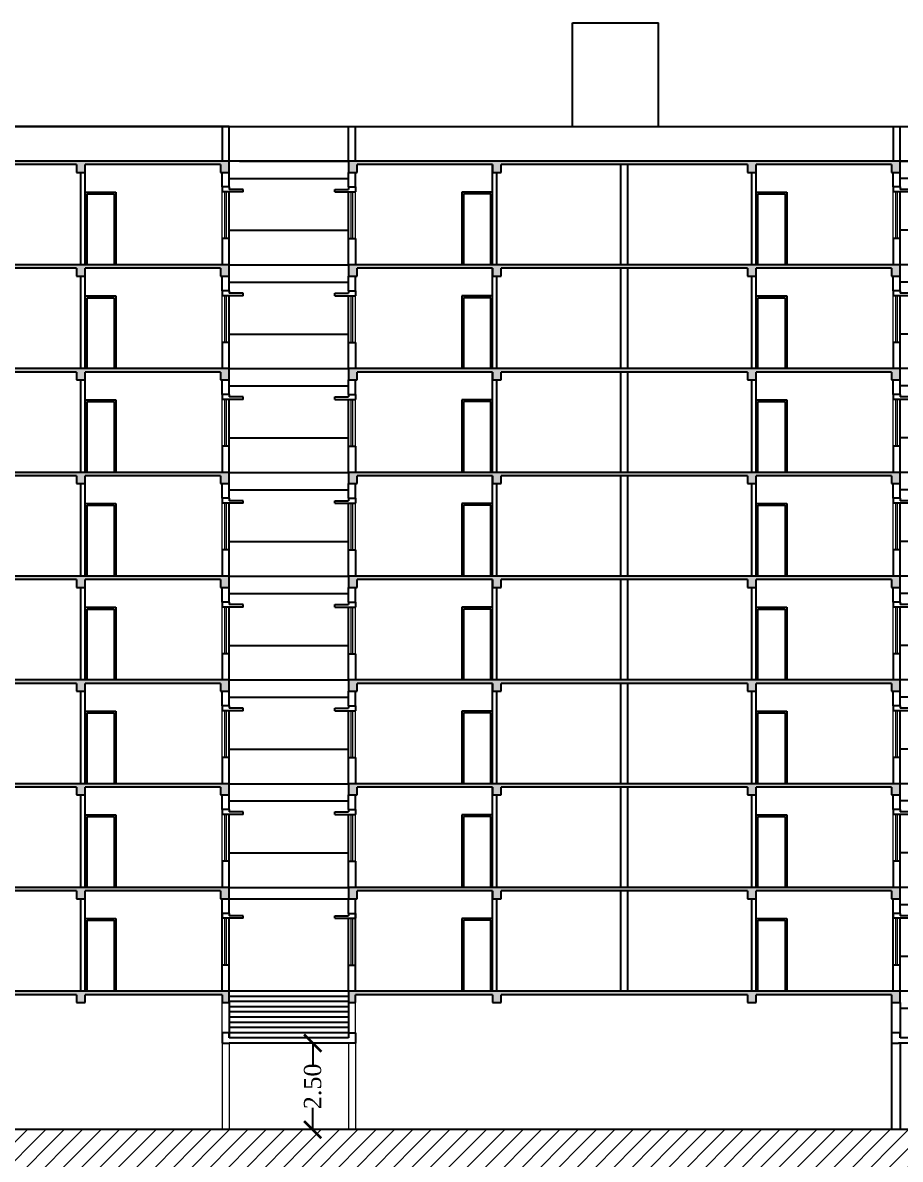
# Model space of a CAD drawing. Header units: metres. Extents: x 0 to 63445, y 32361 to 32804.
# Drawn here: x 63337.47 to 63362.83, y 32737.03 to 32769.89 of the extents above; entities that cross this region are included whole.
import ezdxf

# ---------------------------------------------------------------- set-up
doc = ezdxf.new("R2010")
doc.units = ezdxf.units.M
doc.header["$MEASUREMENT"] = 0
doc.header["$PDMODE"] = 34
doc.header["$PDSIZE"] = -10
doc.layers.get('0').update_dxf_attribs({"lineweight": 25})
for name, color, linetype, lineweight in [('COLUMN', 1, 'Continuous', 30), ('elev', 252, 'Continuous', 20), ('wall', 7, 'Continuous', 30), ('window', 154, 'Continuous', 9)]:
    doc.layers.add(name, color=color, linetype=linetype, lineweight=lineweight)
doc.styles.add('TNR', font='times.ttf', dxfattribs={"height": 0.5})
doc.dimstyles.new('ARCHANA', dxfattribs={"dimscale": 0, "dimtxt": 0.5, "dimasz": 0.5, "dimexe": 0, "dimexo": 0, "dimgap": 0, "dimtad": 0, "dimzin": 0, "dimdsep": 46, "dimtxsty": 'TNR', "dimblk": 'ARCHTICK', "dimcen": 0.09, "dimclrd": 36, "dimclre": 36, "dimclrt": 7, "dimadec": 0, "dimazin": 0, "dimtfac": 1, "dimtofl": 0, "dimtmove": 0, "dimatfit": 3, "dimldrblk": 'ARCHTICK', "dimfxl": 1, "dimfrac": 2, "dimtolj": 1, "dimtzin": 0, "dimlwd": -1, "dimlwe": -1, "dimarcsym": 0})

# ---------------------------------------------------------------- blocks, each defined once
blk = doc.blocks.new('_ArchTick')
at = {"color": 0, "linetype": 'ByBlock', "const_width": 0.15}
blk.add_lwpolyline([(-0.5, -0.5), (0.5, 0.5)], dxfattribs=at)
blk = doc.blocks.new('*D309')
at = {"layer": 'Defpoints', "color": 0, "ltscale": 0.5, "transparency": 16777216}
for p in [(62986.956, 32904.279), (62986.827, 32901.779), (62986.956, 32901.779)]:
    blk.add_point(p, dxfattribs=at)
at = {"layer": 'wall', "color": 36, "ltscale": 0.5, "transparency": 16777216}
for p, q in [((62986.956, 32904.279), (62986.827, 32904.279)), ((62986.827, 32904.279), (62986.827, 32903.654)), ((62986.827, 32901.779), (62986.827, 32902.404)), ((62986.956, 32901.779), (62986.827, 32901.779))]:
    blk.add_line(p, q, dxfattribs=at)
at = {"layer": 'wall', "color": 36, "ltscale": 0.5, "transparency": 16777216, "xscale": 0.5, "yscale": 0.5, "zscale": 0.5}
for p, rotation in [((62986.827, 32904.279), 90), ((62986.827, 32901.779), 270)]:
    blk.add_blockref('_ArchTick', p, dxfattribs=dict(at, rotation=rotation))
at = {"layer": 'wall', "color": 7, "ltscale": 0.5, "transparency": 16777216, "insert": (62986.827, 32903.029), "char_height": 0.5, "attachment_point": 5, "rotation": 90, "style": 'TNR'}
blk.add_mtext('\\A1;2.50', dxfattribs=at)
blk = doc.blocks.new('A$C1C873BC4')
at = {"layer": 'elev', "ltscale": 0.5}
h = blk.add_hatch(color=256, dxfattribs=at)
h.dxf.hatch_style = 1
h.paths.add_polyline_path([(-68.519, 25.907), (-79.442, 25.907), (-79.442, 25.807), (-79.192, 25.807), (-78.02, 25.807), (-78.02, 25.582), (-77.77, 25.582), (-77.77, 25.807), (-72.864, 25.807), (-72.864, 25.582), (-72.614, 25.582), (-72.614, 25.807), (-68.769, 25.807), (-68.769, 25.582), (-68.519, 25.582)])
h.paths.add_polyline_path([(-68.519, 22.907), (-79.442, 22.907), (-79.442, 22.807), (-79.192, 22.807), (-78.02, 22.807), (-78.02, 22.582), (-77.77, 22.582), (-77.77, 22.807), (-72.864, 22.807), (-72.864, 22.582), (-72.614, 22.582), (-72.614, 22.807), (-68.769, 22.807), (-68.769, 22.582), (-68.519, 22.582)])
h.paths.add_polyline_path([(-68.519, 19.907), (-79.442, 19.907), (-79.442, 19.807), (-79.192, 19.807), (-78.02, 19.807), (-78.02, 19.582), (-77.77, 19.582), (-77.77, 19.807), (-72.864, 19.807), (-72.864, 19.582), (-72.614, 19.582), (-72.614, 19.807), (-68.769, 19.807), (-68.769, 19.582), (-68.519, 19.582)])
h.paths.add_polyline_path([(-68.519, 16.907), (-79.442, 16.907), (-79.442, 16.807), (-79.192, 16.807), (-78.02, 16.807), (-78.02, 16.582), (-77.77, 16.582), (-77.77, 16.807), (-72.864, 16.807), (-72.864, 16.582), (-72.614, 16.582), (-72.614, 16.807), (-68.769, 16.807), (-68.769, 16.582), (-68.519, 16.582)])
h.paths.add_polyline_path([(-68.519, 13.907), (-79.442, 13.907), (-79.442, 13.807), (-79.192, 13.807), (-78.02, 13.807), (-78.02, 13.582), (-77.77, 13.582), (-77.77, 13.807), (-72.864, 13.807), (-72.864, 13.582), (-72.614, 13.582), (-72.614, 13.807), (-68.769, 13.807), (-68.769, 13.582), (-68.519, 13.582)])
h.paths.add_polyline_path([(-68.519, 10.907), (-79.442, 10.907), (-79.442, 10.807), (-79.192, 10.807), (-78.02, 10.807), (-78.02, 10.582), (-77.77, 10.582), (-77.77, 10.807), (-72.864, 10.807), (-72.864, 10.582), (-72.614, 10.582), (-72.614, 10.807), (-68.769, 10.807), (-68.769, 10.582), (-68.519, 10.582)])
h.paths.add_polyline_path([(-68.519, 7.907), (-79.442, 7.907), (-79.442, 7.807), (-79.192, 7.807), (-78.02, 7.807), (-78.02, 7.582), (-77.77, 7.582), (-77.77, 7.807), (-72.864, 7.807), (-72.864, 7.582), (-72.614, 7.582), (-72.614, 7.807), (-68.769, 7.807), (-68.769, 7.582), (-68.519, 7.582)])
h.paths.add_polyline_path([(-49.426, 4.907), (-65.37, 4.907), (-68.519, 4.907), (-68.519, 5.665), (-68.722, 5.665), (-68.722, 4.907), (-79.442, 4.907), (-79.442, 4.807), (-79.192, 4.807), (-78.02, 4.807), (-78.02, 4.582), (-77.77, 4.582), (-77.77, 4.807), (-72.864, 4.807), (-72.864, 4.582), (-72.614, 4.582), (-72.614, 4.807), (-68.769, 4.807), (-68.769, 4.582), (-68.519, 4.582), (-68.519, 4.807), (-65.37, 4.807), (-65.37, 4.582), (-65.12, 4.582), (-65.12, 4.807), (-61.208, 4.807), (-61.208, 4.582), (-60.958, 4.582), (-60.958, 4.807), (-53.838, 4.807), (-53.838, 4.582), (-53.588, 4.582), (-53.588, 4.807), (-49.676, 4.807), (-49.676, 4.582), (-49.426, 4.582)])
h.paths.add_polyline_path([(-60.958, 7.807), (-53.838, 7.807), (-53.838, 7.582), (-53.588, 7.582), (-53.588, 7.807), (-49.676, 7.807), (-49.676, 7.582), (-49.426, 7.582), (-49.426, 7.907), (-65.37, 7.907), (-65.37, 7.582), (-65.12, 7.582), (-65.12, 7.807), (-61.208, 7.807), (-61.208, 7.582), (-60.958, 7.582)])
h.paths.add_polyline_path([(-60.958, 10.807), (-53.838, 10.807), (-53.838, 10.582), (-53.588, 10.582), (-53.588, 10.807), (-49.676, 10.807), (-49.676, 10.582), (-49.426, 10.582), (-49.426, 10.907), (-65.37, 10.907), (-65.37, 10.582), (-65.12, 10.582), (-65.12, 10.807), (-61.208, 10.807), (-61.208, 10.582), (-60.958, 10.582)])
h.paths.add_polyline_path([(-60.958, 13.807), (-53.838, 13.807), (-53.838, 13.582), (-53.588, 13.582), (-53.588, 13.807), (-49.676, 13.807), (-49.676, 13.582), (-49.426, 13.582), (-49.426, 13.907), (-65.37, 13.907), (-65.37, 13.582), (-65.12, 13.582), (-65.12, 13.807), (-61.208, 13.807), (-61.208, 13.582), (-60.958, 13.582)])
h.paths.add_polyline_path([(-60.958, 16.807), (-53.838, 16.807), (-53.838, 16.582), (-53.588, 16.582), (-53.588, 16.807), (-49.676, 16.807), (-49.676, 16.582), (-49.426, 16.582), (-49.426, 16.907), (-65.37, 16.907), (-65.37, 16.582), (-65.12, 16.582), (-65.12, 16.807), (-61.208, 16.807), (-61.208, 16.582), (-60.958, 16.582)])
h.paths.add_polyline_path([(-60.958, 19.807), (-53.838, 19.807), (-53.838, 19.582), (-53.588, 19.582), (-53.588, 19.807), (-49.676, 19.807), (-49.676, 19.582), (-49.426, 19.582), (-49.426, 19.907), (-65.37, 19.907), (-65.37, 19.582), (-65.12, 19.582), (-65.12, 19.807), (-61.208, 19.807), (-61.208, 19.582), (-60.958, 19.582)])
h.paths.add_polyline_path([(-60.958, 22.807), (-53.838, 22.807), (-53.838, 22.582), (-53.588, 22.582), (-53.588, 22.807), (-49.676, 22.807), (-49.676, 22.582), (-49.426, 22.582), (-49.426, 22.907), (-65.37, 22.907), (-65.37, 22.582), (-65.12, 22.582), (-65.12, 22.807), (-61.208, 22.807), (-61.208, 22.582), (-60.958, 22.582)])
h.paths.add_polyline_path([(-60.958, 25.807), (-53.838, 25.807), (-53.838, 25.582), (-53.588, 25.582), (-53.588, 25.807), (-49.676, 25.807), (-49.676, 25.582), (-49.426, 25.582), (-49.426, 25.907), (-65.37, 25.907), (-65.37, 25.582), (-65.12, 25.582), (-65.12, 25.807), (-61.208, 25.807), (-61.208, 25.582), (-60.958, 25.582)])
h.paths.add_polyline_path([(-41.568, 25.807), (-34.448, 25.807), (-34.448, 25.582), (-34.198, 25.582), (-34.198, 25.807), (-30.286, 25.807), (-30.286, 25.582), (-30.036, 25.582), (-30.036, 25.907), (-45.98, 25.907), (-45.98, 25.582), (-45.73, 25.582), (-45.73, 25.807), (-41.818, 25.807), (-41.818, 25.582), (-41.568, 25.582)])
h.paths.add_polyline_path([(-41.568, 22.807), (-34.448, 22.807), (-34.448, 22.582), (-34.198, 22.582), (-34.198, 22.807), (-30.286, 22.807), (-30.286, 22.582), (-30.036, 22.582), (-30.036, 22.907), (-45.98, 22.907), (-45.98, 22.582), (-45.73, 22.582), (-45.73, 22.807), (-41.818, 22.807), (-41.818, 22.582), (-41.568, 22.582)])
h.paths.add_polyline_path([(-41.568, 19.807), (-34.448, 19.807), (-34.448, 19.582), (-34.198, 19.582), (-34.198, 19.807), (-30.286, 19.807), (-30.286, 19.582), (-30.036, 19.582), (-30.036, 19.907), (-45.98, 19.907), (-45.98, 19.582), (-45.73, 19.582), (-45.73, 19.807), (-41.818, 19.807), (-41.818, 19.582), (-41.568, 19.582)])
h.paths.add_polyline_path([(-41.568, 16.807), (-34.448, 16.807), (-34.448, 16.582), (-34.198, 16.582), (-34.198, 16.807), (-30.286, 16.807), (-30.286, 16.582), (-30.036, 16.582), (-30.036, 16.907), (-45.98, 16.907), (-45.98, 16.582), (-45.73, 16.582), (-45.73, 16.807), (-41.818, 16.807), (-41.818, 16.582), (-41.568, 16.582)])
h.paths.add_polyline_path([(-41.568, 13.807), (-34.448, 13.807), (-34.448, 13.582), (-34.198, 13.582), (-34.198, 13.807), (-30.286, 13.807), (-30.286, 13.582), (-30.036, 13.582), (-30.036, 13.907), (-45.98, 13.907), (-45.98, 13.582), (-45.73, 13.582), (-45.73, 13.807), (-41.818, 13.807), (-41.818, 13.582), (-41.568, 13.582)])
h.paths.add_polyline_path([(-41.568, 10.807), (-34.448, 10.807), (-34.448, 10.582), (-34.198, 10.582), (-34.198, 10.807), (-30.286, 10.807), (-30.286, 10.582), (-30.036, 10.582), (-30.036, 10.907), (-45.98, 10.907), (-45.98, 10.582), (-45.73, 10.582), (-45.73, 10.807), (-41.818, 10.807), (-41.818, 10.582), (-41.568, 10.582)])
h.paths.add_polyline_path([(-41.568, 7.807), (-34.448, 7.807), (-34.448, 7.582), (-34.198, 7.582), (-34.198, 7.807), (-30.286, 7.807), (-30.286, 7.582), (-30.036, 7.582), (-30.036, 7.907), (-45.98, 7.907), (-45.98, 7.582), (-45.73, 7.582), (-45.73, 7.807), (-41.818, 7.807), (-41.818, 7.582), (-41.568, 7.582)])
h.paths.add_polyline_path([(-41.568, 4.807), (-34.448, 4.807), (-34.448, 4.582), (-34.198, 4.582), (-34.198, 4.807), (-30.286, 4.807), (-30.286, 4.582), (-30.036, 4.582), (-30.036, 4.907), (-45.98, 4.907), (-45.98, 4.582), (-45.73, 4.582), (-45.73, 4.807), (-41.818, 4.807), (-41.818, 4.582), (-41.568, 4.582)])
h.paths.add_polyline_path([(-15.964, 4.907), (-26.888, 4.907), (-26.888, 4.582), (-26.638, 4.582), (-26.638, 4.807), (-22.792, 4.807), (-22.792, 4.582), (-22.542, 4.582), (-22.542, 4.807), (-17.636, 4.807), (-17.636, 4.582), (-17.386, 4.582), (-17.386, 4.807), (-16.214, 4.807), (-15.964, 4.807)])
h.paths.add_polyline_path([(-22.542, 1.907), (-26.888, 1.907), (-26.888, 1.582), (-26.638, 1.582), (-26.638, 1.807), (-22.792, 1.807), (-22.792, 1.582), (-22.542, 1.582), (-22.542, 1.807)])
h.paths.add_polyline_path([(-34.198, 1.807), (-30.286, 1.807), (-30.286, 1.582), (-30.036, 1.582), (-30.036, 1.907), (-45.98, 1.907), (-45.98, 1.582), (-45.777, 1.582), (-45.777, 1.807), (-41.818, 1.807), (-41.818, 1.582), (-41.568, 1.582), (-41.568, 1.807), (-34.448, 1.807), (-34.448, 1.582), (-34.198, 1.582)])
h.paths.add_polyline_path([(-17.386, 1.807), (-17.386, 1.907), (-22.542, 1.907), (-22.542, 1.807), (-17.636, 1.807), (-17.636, 1.582), (-17.386, 1.582)])
h.paths.add_polyline_path([(-17.386, 7.807), (-16.214, 7.807), (-15.964, 7.807), (-15.964, 7.907), (-26.888, 7.907), (-26.888, 7.582), (-26.638, 7.582), (-26.638, 7.807), (-22.792, 7.807), (-22.792, 7.582), (-22.542, 7.582), (-22.542, 7.807), (-17.636, 7.807), (-17.636, 7.582), (-17.386, 7.582)])
h.paths.add_polyline_path([(-22.542, 10.807), (-17.636, 10.807), (-17.636, 10.582), (-17.386, 10.582), (-17.386, 10.807), (-16.214, 10.807), (-15.964, 10.807), (-15.964, 10.907), (-26.888, 10.907), (-26.888, 10.582), (-26.638, 10.582), (-26.638, 10.807), (-22.792, 10.807), (-22.792, 10.582), (-22.542, 10.582)])
h.paths.add_polyline_path([(-22.542, 13.807), (-17.636, 13.807), (-17.636, 13.582), (-17.386, 13.582), (-17.386, 13.807), (-16.214, 13.807), (-15.964, 13.807), (-15.964, 13.907), (-26.888, 13.907), (-26.888, 13.582), (-26.638, 13.582), (-26.638, 13.807), (-22.792, 13.807), (-22.792, 13.582), (-22.542, 13.582)])
h.paths.add_polyline_path([(-22.542, 19.807), (-17.636, 19.807), (-17.636, 19.582), (-17.386, 19.582), (-17.386, 19.807), (-16.214, 19.807), (-15.964, 19.807), (-15.964, 19.907), (-26.888, 19.907), (-26.888, 19.582), (-26.638, 19.582), (-26.638, 19.807), (-22.792, 19.807), (-22.792, 19.582), (-22.542, 19.582)])
h.paths.add_polyline_path([(-22.542, 16.807), (-17.636, 16.807), (-17.636, 16.582), (-17.386, 16.582), (-17.386, 16.807), (-16.214, 16.807), (-15.964, 16.807), (-15.964, 16.907), (-26.888, 16.907), (-26.888, 16.582), (-26.638, 16.582), (-26.638, 16.807), (-22.792, 16.807), (-22.792, 16.582), (-22.542, 16.582)])
h.paths.add_polyline_path([(-22.542, 22.807), (-17.636, 22.807), (-17.636, 22.582), (-17.386, 22.582), (-17.386, 22.807), (-16.214, 22.807), (-15.964, 22.807), (-15.964, 22.907), (-26.888, 22.907), (-26.888, 22.582), (-26.638, 22.582), (-26.638, 22.807), (-22.792, 22.807), (-22.792, 22.582), (-22.542, 22.582)])
h.paths.add_polyline_path([(-22.542, 25.807), (-17.636, 25.807), (-17.636, 25.582), (-17.386, 25.582), (-17.386, 25.807), (-16.214, 25.807), (-15.964, 25.807), (-15.964, 25.907), (-26.888, 25.907), (-26.888, 25.582), (-26.638, 25.582), (-26.638, 25.807), (-22.792, 25.807), (-22.792, 25.582), (-22.542, 25.582)])
h.paths.add_polyline_path([(-60.958, 1.807), (-53.838, 1.807), (-53.838, 1.582), (-53.588, 1.582), (-53.588, 1.807), (-49.629, 1.807), (-49.629, 1.582), (-49.426, 1.582), (-49.426, 1.907), (-65.167, 1.907), (-65.167, 4.582), (-65.369, 4.582), (-65.369, 1.582), (-65.12, 1.582), (-65.12, 1.807), (-61.208, 1.807), (-61.208, 1.582), (-60.958, 1.582)])
h = blk.add_hatch(dxfattribs=at)
h.set_pattern_fill('ANSI31', color=256, scale=3)
h.set_pattern_definition([(45, (-63033.84248, -32903.87212), (-0.265165043, 0.265165043), [])])
edge = h.paths.add_edge_path()
edge.add_spline(control_points=[(-88.274, 0.407), (-87.254, -1.007), (-85.264, -3.764), (-78.38, -5.02), (-71.148, -4.834), (-62.195, -4.786), (-51.686, -8.144), (-41.843, -4.435), (-32.384, -4.105), (-25.259, -9.15), (-16.565, -6.669), (-7.651, -5.164), (-6.713, -1.115), (-6.36, 0.407)], knot_values=[0, 0, 0, 0, 5.030798, 9.809374, 19.900327, 27.110706, 36.507693, 52.004507, 57.355733, 64.196233, 76.303872, 83.575706, 87.954119, 87.954119, 87.954119, 87.954119], degree=3, periodic=0)
edge.add_line((-6.36, 0.407), (-9.427, 0.407))
edge.add_line((-9.427, 0.407), (-10.653, 0.407))
edge.add_line((-10.653, 0.407), (-10.653, 0.082))
edge.add_line((-10.653, 0.082), (-10.653, -2.093))
edge.add_line((-10.653, -2.093), (-82.024, -2.093))
edge.add_line((-82.024, -2.093), (-82.024, 0.407))
edge.add_line((-82.024, 0.407), (-88.274, 0.407))
h.paths.add_polyline_path([(-7.213, -2.13), (-5.381, -2.13), (-5.381, -1.379), (-7.213, -1.379)], flags=9)
at = {"layer": 'COLUMN', "ltscale": 3}
for p, q in [((-49.427, 25.159), (-49.629, 25.159)), ((-49.629, 25.159), (-49.629, 25.015)), ((-49.027, 25.015), (-49.629, 25.015)), ((-49.427, 25.159), (-49.427, 25.089)), ((-49.027, 25.089), (-49.427, 25.089)), ((-49.027, 25.015), (-49.027, 25.089)), ((-46.379, 25.015), (-46.379, 25.089)), ((-46.379, 25.089), (-45.979, 25.089)), ((-46.379, 25.015), (-45.777, 25.015)), ((-45.979, 25.159), (-45.777, 25.159)), ((-45.979, 25.159), (-45.979, 25.089)), ((-45.777, 25.159), (-45.777, 25.015)), ((-30.037, 25.159), (-30.239, 25.159)), ((-30.239, 25.159), (-30.239, 25.015)), ((-29.638, 25.015), (-30.239, 25.015)), ((-30.037, 25.159), (-30.037, 25.089)), ((-29.638, 25.089), (-30.037, 25.089)), ((-49.427, 22.159), (-49.629, 22.159)), ((-49.629, 22.159), (-49.629, 22.015)), ((-49.027, 22.015), (-49.629, 22.015)), ((-49.427, 22.159), (-49.427, 22.089)), ((-49.027, 22.089), (-49.427, 22.089)), ((-49.027, 22.015), (-49.027, 22.089)), ((-46.379, 22.015), (-46.379, 22.089)), ((-46.379, 22.089), (-45.979, 22.089)), ((-46.379, 22.015), (-45.777, 22.015)), ((-45.979, 22.159), (-45.777, 22.159)), ((-45.979, 22.159), (-45.979, 22.089)), ((-45.777, 22.159), (-45.777, 22.015)), ((-30.037, 22.159), (-30.239, 22.159)), ((-30.239, 22.159), (-30.239, 22.015)), ((-29.638, 22.015), (-30.239, 22.015)), ((-30.037, 22.159), (-30.037, 22.089)), ((-29.638, 22.089), (-30.037, 22.089)), ((-49.427, 19.159), (-49.629, 19.159)), ((-49.629, 19.159), (-49.629, 19.015)), ((-49.427, 19.159), (-49.427, 19.089)), ((-49.027, 19.089), (-49.427, 19.089)), ((-49.027, 19.015), (-49.027, 19.089)), ((-46.379, 19.015), (-46.379, 19.089)), ((-46.379, 19.089), (-45.979, 19.089)), ((-45.979, 19.159), (-45.777, 19.159)), ((-45.979, 19.159), (-45.979, 19.089)), ((-45.777, 19.159), (-45.777, 19.015)), ((-30.037, 19.159), (-30.239, 19.159)), ((-30.239, 19.159), (-30.239, 19.015)), ((-30.037, 19.159), (-30.037, 19.089)), ((-29.638, 19.089), (-30.037, 19.089)), ((-49.027, 19.015), (-49.629, 19.015)), ((-46.379, 19.015), (-45.777, 19.015)), ((-29.638, 19.015), (-30.239, 19.015)), ((-49.427, 16.159), (-49.629, 16.159)), ((-49.629, 16.159), (-49.629, 16.015)), ((-49.427, 16.159), (-49.427, 16.089)), ((-45.979, 16.159), (-45.777, 16.159)), ((-45.979, 16.159), (-45.979, 16.089)), ((-45.777, 16.159), (-45.777, 16.015)), ((-30.037, 16.159), (-30.239, 16.159)), ((-30.239, 16.159), (-30.239, 16.015)), ((-30.037, 16.159), (-30.037, 16.089)), ((-49.027, 16.015), (-49.629, 16.015)), ((-49.027, 16.089), (-49.427, 16.089)), ((-49.027, 16.015), (-49.027, 16.089)), ((-46.379, 16.015), (-46.379, 16.089)), ((-46.379, 16.089), (-45.979, 16.089)), ((-46.379, 16.015), (-45.777, 16.015)), ((-29.638, 16.015), (-30.239, 16.015)), ((-29.638, 16.089), (-30.037, 16.089)), ((-49.427, 13.159), (-49.629, 13.159)), ((-49.629, 13.159), (-49.629, 13.015)), ((-49.427, 13.159), (-49.427, 13.089)), ((-45.979, 13.159), (-45.777, 13.159)), ((-45.979, 13.159), (-45.979, 13.089)), ((-45.777, 13.159), (-45.777, 13.015)), ((-30.037, 13.159), (-30.239, 13.159)), ((-30.239, 13.159), (-30.239, 13.015)), ((-30.037, 13.159), (-30.037, 13.089)), ((-49.027, 13.015), (-49.629, 13.015)), ((-49.027, 13.089), (-49.427, 13.089)), ((-49.027, 13.015), (-49.027, 13.089)), ((-46.379, 13.015), (-46.379, 13.089)), ((-46.379, 13.089), (-45.979, 13.089)), ((-46.379, 13.015), (-45.777, 13.015)), ((-29.638, 13.015), (-30.239, 13.015)), ((-29.638, 13.089), (-30.037, 13.089)), ((-49.427, 10.159), (-49.629, 10.159)), ((-49.629, 10.159), (-49.629, 10.015)), ((-49.027, 10.015), (-49.629, 10.015)), ((-49.427, 10.159), (-49.427, 10.089)), ((-49.027, 10.089), (-49.427, 10.089)), ((-49.027, 10.015), (-49.027, 10.089)), ((-46.379, 10.015), (-46.379, 10.089)), ((-46.379, 10.089), (-45.979, 10.089)), ((-46.379, 10.015), (-45.777, 10.015)), ((-45.979, 10.159), (-45.777, 10.159)), ((-45.979, 10.159), (-45.979, 10.089)), ((-45.777, 10.159), (-45.777, 10.015)), ((-30.037, 10.159), (-30.239, 10.159)), ((-30.239, 10.159), (-30.239, 10.015)), ((-29.638, 10.015), (-30.239, 10.015)), ((-30.037, 10.159), (-30.037, 10.089)), ((-29.638, 10.089), (-30.037, 10.089)), ((-49.427, 7.159), (-49.629, 7.159)), ((-49.629, 7.159), (-49.629, 7.015)), ((-49.027, 7.015), (-49.629, 7.015)), ((-49.427, 7.159), (-49.427, 7.089)), ((-49.027, 7.089), (-49.427, 7.089)), ((-49.027, 7.015), (-49.027, 7.089)), ((-46.379, 7.015), (-46.379, 7.089)), ((-46.379, 7.089), (-45.979, 7.089)), ((-46.379, 7.015), (-45.777, 7.015)), ((-45.979, 7.159), (-45.777, 7.159)), ((-45.979, 7.159), (-45.979, 7.089)), ((-45.777, 7.159), (-45.777, 7.015)), ((-30.037, 7.159), (-30.239, 7.159)), ((-30.239, 7.159), (-30.239, 7.015)), ((-29.638, 7.015), (-30.239, 7.015)), ((-30.037, 7.159), (-30.037, 7.089)), ((-29.638, 7.089), (-30.037, 7.089)), ((-49.427, 4.159), (-49.629, 4.159)), ((-49.629, 4.159), (-49.629, 4.015)), ((-49.027, 4.015), (-49.629, 4.015)), ((-49.427, 4.159), (-49.427, 4.089)), ((-49.027, 4.089), (-49.427, 4.089)), ((-49.027, 4.015), (-49.027, 4.089)), ((-46.379, 4.015), (-46.379, 4.089)), ((-46.379, 4.089), (-45.979, 4.089)), ((-46.379, 4.015), (-45.777, 4.015)), ((-45.979, 4.159), (-45.777, 4.159)), ((-45.979, 4.159), (-45.979, 4.089)), ((-45.777, 4.159), (-45.777, 4.015)), ((-30.037, 4.159), (-30.239, 4.159)), ((-30.239, 4.159), (-30.239, 4.015)), ((-29.638, 4.015), (-30.239, 4.015)), ((-30.037, 4.159), (-30.037, 4.089)), ((-29.638, 4.089), (-30.037, 4.089))]:
    blk.add_line(p, q, dxfattribs=at)
at = {"layer": 'elev', "ltscale": 0.5}
for p, q in [((-49.629, 0.707), (-49.629, 1.582)), ((-45.777, 0.707), (-45.777, 1.582)), ((-49.629, 0.407), (-49.629, -2.093)), ((-49.426, 0.407), (-49.426, -2.093)), ((-45.98, 0.407), (-45.98, -2.093)), ((-45.777, 0.407), (-45.777, -2.093))]:
    blk.add_line(p, q, dxfattribs=at)
at = {"layer": 'wall', "ltscale": 0.5}
for p, q in [((-39.509, 29.907), (-37.02, 29.907)), ((-39.509, 26.907), (-39.509, 29.907)), ((-37.02, 26.907), (-37.02, 29.907)), ((-79.442, 26.907), (-16.164, 26.907)), ((-49.426, 26.907), (-65.37, 26.907)), ((-49.626, 25.907), (-49.626, 26.907)), ((-49.426, 25.907), (-49.426, 26.907)), ((-45.98, 26.907), (-30.036, 26.907)), ((-45.98, 25.907), (-45.98, 26.907)), ((-45.78, 25.907), (-45.78, 26.907)), ((-30.236, 25.907), (-30.236, 26.907)), ((-30.036, 25.907), (-30.036, 26.907)), ((-49.426, 25.907), (-65.37, 25.907)), ((-53.838, 25.807), (-60.958, 25.807)), ((-53.838, 25.807), (-53.838, 25.582)), ((-53.588, 22.907), (-53.588, 25.807)), ((-49.676, 25.807), (-53.588, 25.807)), ((-53.588, 25.582), (-53.588, 25.807)), ((-49.676, 25.807), (-49.676, 25.582)), ((-49.426, 25.582), (-49.426, 25.907)), ((-45.98, 25.907), (-49.426, 25.907)), ((-49.129, 25.907), (-45.98, 25.907)), ((-30.036, 25.907), (-45.98, 25.907)), ((-45.98, 25.907), (-45.98, 25.582)), ((-41.818, 25.807), (-45.73, 25.807)), ((-45.73, 25.582), (-45.73, 25.807)), ((-41.818, 22.907), (-41.818, 25.807)), ((-41.818, 25.807), (-41.818, 25.582)), ((-34.448, 25.807), (-41.568, 25.807)), ((-41.568, 25.582), (-41.568, 25.807)), ((-38.11, 22.907), (-38.11, 25.807)), ((-37.906, 22.907), (-37.906, 25.807)), ((-34.448, 25.807), (-34.448, 25.582)), ((-34.198, 22.907), (-34.198, 25.807)), ((-30.286, 25.807), (-34.198, 25.807)), ((-34.198, 25.582), (-34.198, 25.807)), ((-30.286, 25.807), (-30.286, 25.582)), ((-30.036, 25.582), (-30.036, 25.907)), ((-26.888, 25.907), (-30.036, 25.907)), ((-30.036, 25.907), (-26.888, 25.907)), ((-53.838, 25.582), (-53.588, 25.582)), ((-53.715, 22.907), (-53.715, 25.582)), ((-49.676, 25.582), (-49.426, 25.582)), ((-49.629, 25.159), (-49.629, 25.582)), ((-49.427, 25.159), (-49.427, 25.582)), ((-49.427, 25.407), (-45.98, 25.407)), ((-45.98, 25.582), (-45.73, 25.582)), ((-45.979, 25.159), (-45.979, 25.582)), ((-45.777, 25.159), (-45.777, 25.582)), ((-41.818, 25.582), (-41.568, 25.582)), ((-41.691, 22.907), (-41.691, 25.582)), ((-34.448, 25.582), (-34.198, 25.582)), ((-34.325, 22.907), (-34.325, 25.582)), ((-30.286, 25.582), (-30.036, 25.582)), ((-30.239, 25.159), (-30.239, 25.582)), ((-30.037, 25.159), (-30.037, 25.582)), ((-26.888, 25.407), (-30.036, 25.407)), ((-53.588, 25.007), (-52.702, 25.007)), ((-52.702, 25.007), (-52.702, 22.907)), ((-49.426, 22.907), (-49.426, 25.015)), ((-45.98, 22.907), (-45.98, 25.015)), ((-41.818, 25.007), (-42.704, 25.007)), ((-42.704, 25.007), (-42.704, 22.907)), ((-34.198, 25.007), (-33.312, 25.007)), ((-33.312, 25.007), (-33.312, 22.907)), ((-30.036, 22.907), (-30.036, 25.015)), ((-53.538, 24.957), (-52.752, 24.957)), ((-53.538, 22.907), (-53.538, 24.957)), ((-52.752, 24.957), (-52.752, 22.907)), ((-41.868, 24.957), (-42.654, 24.957)), ((-42.654, 24.957), (-42.654, 22.907)), ((-41.868, 22.907), (-41.868, 24.957)), ((-34.148, 24.957), (-33.362, 24.957)), ((-34.148, 22.907), (-34.148, 24.957)), ((-33.362, 24.957), (-33.362, 22.907)), ((-49.629, 23.665), (-49.629, 22.907)), ((-49.426, 23.907), (-45.98, 23.907)), ((-45.777, 23.665), (-45.777, 22.907)), ((-30.239, 23.665), (-30.239, 22.907)), ((-26.888, 23.907), (-30.036, 23.907)), ((-49.426, 22.907), (-65.37, 22.907)), ((-53.838, 22.807), (-60.958, 22.807)), ((-53.838, 22.807), (-53.838, 22.582)), ((-53.588, 19.907), (-53.588, 22.807)), ((-49.676, 22.807), (-53.588, 22.807)), ((-53.588, 22.582), (-53.588, 22.807)), ((-49.676, 22.807), (-49.676, 22.582)), ((-49.426, 22.582), (-49.426, 22.907)), ((-49.426, 22.907), (-45.98, 22.907)), ((-30.036, 22.907), (-45.98, 22.907)), ((-45.98, 22.907), (-45.98, 22.582)), ((-41.818, 22.807), (-45.73, 22.807)), ((-45.73, 22.582), (-45.73, 22.807)), ((-41.818, 19.907), (-41.818, 22.807)), ((-41.818, 22.807), (-41.818, 22.582)), ((-34.448, 22.807), (-41.568, 22.807)), ((-41.568, 22.582), (-41.568, 22.807)), ((-38.11, 19.907), (-38.11, 22.807)), ((-37.906, 19.907), (-37.906, 22.807)), ((-34.448, 22.807), (-34.448, 22.582)), ((-34.198, 19.907), (-34.198, 22.807)), ((-30.286, 22.807), (-34.198, 22.807)), ((-34.198, 22.582), (-34.198, 22.807)), ((-30.286, 22.807), (-30.286, 22.582)), ((-30.036, 22.582), (-30.036, 22.907)), ((-26.888, 22.907), (-30.036, 22.907)), ((-53.838, 22.582), (-53.588, 22.582)), ((-53.715, 19.907), (-53.715, 22.582)), ((-49.676, 22.582), (-49.426, 22.582)), ((-49.629, 22.159), (-49.629, 22.582)), ((-49.427, 22.159), (-49.427, 22.582)), ((-49.427, 22.407), (-45.98, 22.407)), ((-45.98, 22.582), (-45.73, 22.582)), ((-45.979, 22.159), (-45.979, 22.582)), ((-45.777, 22.159), (-45.777, 22.582)), ((-41.818, 22.582), (-41.568, 22.582)), ((-41.691, 19.907), (-41.691, 22.582)), ((-34.448, 22.582), (-34.198, 22.582)), ((-34.325, 19.907), (-34.325, 22.582)), ((-30.286, 22.582), (-30.036, 22.582)), ((-30.239, 22.159), (-30.239, 22.582)), ((-30.037, 22.159), (-30.037, 22.582)), ((-26.888, 22.407), (-30.036, 22.407)), ((-49.426, 19.907), (-49.426, 22.015)), ((-45.98, 19.907), (-45.98, 22.015)), ((-30.036, 19.907), (-30.036, 22.015)), ((-53.588, 22.007), (-52.702, 22.007)), ((-53.538, 21.957), (-52.752, 21.957)), ((-53.538, 19.907), (-53.538, 21.957)), ((-52.752, 21.957), (-52.752, 19.907)), ((-52.702, 22.007), (-52.702, 19.907)), ((-41.818, 22.007), (-42.704, 22.007)), ((-42.704, 22.007), (-42.704, 19.907)), ((-41.868, 21.957), (-42.654, 21.957)), ((-42.654, 21.957), (-42.654, 19.907)), ((-41.868, 19.907), (-41.868, 21.957)), ((-34.198, 22.007), (-33.312, 22.007)), ((-34.148, 21.957), (-33.362, 21.957)), ((-34.148, 19.907), (-34.148, 21.957)), ((-33.362, 21.957), (-33.362, 19.907)), ((-33.312, 22.007), (-33.312, 19.907)), ((-49.426, 20.907), (-45.98, 20.907)), ((-26.888, 20.907), (-30.036, 20.907)), ((-49.629, 20.665), (-49.629, 19.907)), ((-45.777, 20.665), (-45.777, 19.907)), ((-30.239, 20.665), (-30.239, 19.907)), ((-49.426, 19.907), (-65.37, 19.907)), ((-53.838, 19.807), (-60.958, 19.807)), ((-53.838, 19.807), (-53.838, 19.582)), ((-53.588, 16.907), (-53.588, 19.807)), ((-49.676, 19.807), (-53.588, 19.807)), ((-53.588, 19.582), (-53.588, 19.807)), ((-49.676, 19.807), (-49.676, 19.582)), ((-49.426, 19.582), (-49.426, 19.907)), ((-49.426, 19.907), (-45.98, 19.907)), ((-30.036, 19.907), (-45.98, 19.907)), ((-45.98, 19.907), (-45.98, 19.582)), ((-41.818, 19.807), (-45.73, 19.807)), ((-45.73, 19.582), (-45.73, 19.807)), ((-41.818, 16.907), (-41.818, 19.807)), ((-41.818, 19.807), (-41.818, 19.582)), ((-34.448, 19.807), (-41.568, 19.807)), ((-41.568, 19.582), (-41.568, 19.807)), ((-38.11, 16.907), (-38.11, 19.807)), ((-37.906, 16.907), (-37.906, 19.807)), ((-34.448, 19.807), (-34.448, 19.582)), ((-34.198, 16.907), (-34.198, 19.807)), ((-30.286, 19.807), (-34.198, 19.807)), ((-34.198, 19.582), (-34.198, 19.807)), ((-30.286, 19.807), (-30.286, 19.582)), ((-30.036, 19.582), (-30.036, 19.907)), ((-26.888, 19.907), (-30.036, 19.907)), ((-53.838, 19.582), (-53.588, 19.582)), ((-53.715, 16.907), (-53.715, 19.582)), ((-49.676, 19.582), (-49.426, 19.582)), ((-49.629, 19.159), (-49.629, 19.582)), ((-49.427, 19.159), (-49.427, 19.582)), ((-49.427, 19.407), (-45.98, 19.407)), ((-45.98, 19.582), (-45.73, 19.582)), ((-45.979, 19.159), (-45.979, 19.582)), ((-45.777, 19.159), (-45.777, 19.582)), ((-41.818, 19.582), (-41.568, 19.582)), ((-41.691, 16.907), (-41.691, 19.582)), ((-34.448, 19.582), (-34.198, 19.582)), ((-34.325, 16.907), (-34.325, 19.582)), ((-30.286, 19.582), (-30.036, 19.582)), ((-30.239, 19.159), (-30.239, 19.582)), ((-30.037, 19.159), (-30.037, 19.582)), ((-26.888, 19.407), (-30.036, 19.407)), ((-53.588, 19.007), (-52.702, 19.007)), ((-53.538, 18.957), (-52.752, 18.957)), ((-53.538, 16.907), (-53.538, 18.957)), ((-52.752, 18.957), (-52.752, 16.907)), ((-52.702, 19.007), (-52.702, 16.907)), ((-49.426, 16.907), (-49.426, 19.015)), ((-45.98, 16.907), (-45.98, 19.015)), ((-41.818, 19.007), (-42.704, 19.007)), ((-42.704, 19.007), (-42.704, 16.907)), ((-41.868, 18.957), (-42.654, 18.957)), ((-42.654, 18.957), (-42.654, 16.907)), ((-41.868, 16.907), (-41.868, 18.957)), ((-34.198, 19.007), (-33.312, 19.007)), ((-34.148, 18.957), (-33.362, 18.957)), ((-34.148, 16.907), (-34.148, 18.957)), ((-33.362, 18.957), (-33.362, 16.907)), ((-33.312, 19.007), (-33.312, 16.907)), ((-30.036, 16.907), (-30.036, 19.015)), ((-49.426, 17.907), (-45.98, 17.907)), ((-26.888, 17.907), (-30.036, 17.907)), ((-49.629, 17.665), (-49.629, 16.907)), ((-45.777, 17.665), (-45.777, 16.907)), ((-30.239, 17.665), (-30.239, 16.907)), ((-49.426, 16.907), (-65.37, 16.907)), ((-53.838, 16.807), (-60.958, 16.807)), ((-53.838, 16.807), (-53.838, 16.582)), ((-53.588, 13.907), (-53.588, 16.807)), ((-49.676, 16.807), (-53.588, 16.807)), ((-53.588, 16.582), (-53.588, 16.807)), ((-49.676, 16.807), (-49.676, 16.582)), ((-49.426, 16.582), (-49.426, 16.907)), ((-49.426, 16.907), (-45.98, 16.907)), ((-30.036, 16.907), (-45.98, 16.907)), ((-45.98, 16.907), (-45.98, 16.582)), ((-41.818, 16.807), (-45.73, 16.807)), ((-45.73, 16.582), (-45.73, 16.807)), ((-41.818, 13.907), (-41.818, 16.807)), ((-41.818, 16.807), (-41.818, 16.582)), ((-34.448, 16.807), (-41.568, 16.807)), ((-41.568, 16.582), (-41.568, 16.807)), ((-38.11, 13.907), (-38.11, 16.807)), ((-37.906, 13.907), (-37.906, 16.807)), ((-34.448, 16.807), (-34.448, 16.582)), ((-34.198, 13.907), (-34.198, 16.807)), ((-30.286, 16.807), (-34.198, 16.807)), ((-34.198, 16.582), (-34.198, 16.807)), ((-30.286, 16.807), (-30.286, 16.582)), ((-30.036, 16.582), (-30.036, 16.907)), ((-26.888, 16.907), (-30.036, 16.907)), ((-53.838, 16.582), (-53.588, 16.582)), ((-53.715, 13.907), (-53.715, 16.582)), ((-49.676, 16.582), (-49.426, 16.582)), ((-49.629, 16.159), (-49.629, 16.582)), ((-49.427, 16.159), (-49.427, 16.582)), ((-45.98, 16.582), (-45.73, 16.582)), ((-45.979, 16.159), (-45.979, 16.582)), ((-45.777, 16.159), (-45.777, 16.582)), ((-41.818, 16.582), (-41.568, 16.582)), ((-41.691, 13.907), (-41.691, 16.582)), ((-34.448, 16.582), (-34.198, 16.582)), ((-34.325, 13.907), (-34.325, 16.582)), ((-30.286, 16.582), (-30.036, 16.582)), ((-30.239, 16.159), (-30.239, 16.582)), ((-30.037, 16.159), (-30.037, 16.582)), ((-49.427, 16.407), (-45.98, 16.407)), ((-26.888, 16.407), (-30.036, 16.407)), ((-53.588, 16.007), (-52.702, 16.007)), ((-53.538, 15.957), (-52.752, 15.957)), ((-53.538, 13.907), (-53.538, 15.957)), ((-52.752, 15.957), (-52.752, 13.907)), ((-52.702, 16.007), (-52.702, 13.907)), ((-49.426, 13.907), (-49.426, 16.015)), ((-45.98, 13.907), (-45.98, 16.015)), ((-41.818, 16.007), (-42.704, 16.007)), ((-42.704, 16.007), (-42.704, 13.907)), ((-41.868, 15.957), (-42.654, 15.957)), ((-42.654, 15.957), (-42.654, 13.907)), ((-41.868, 13.907), (-41.868, 15.957)), ((-34.198, 16.007), (-33.312, 16.007)), ((-34.148, 15.957), (-33.362, 15.957)), ((-34.148, 13.907), (-34.148, 15.957)), ((-33.362, 15.957), (-33.362, 13.907)), ((-33.312, 16.007), (-33.312, 13.907)), ((-30.036, 13.907), (-30.036, 16.015)), ((-49.426, 14.907), (-45.979, 14.907)), ((-26.888, 14.907), (-30.036, 14.907)), ((-49.629, 14.665), (-49.629, 13.907)), ((-45.777, 14.665), (-45.777, 13.907)), ((-30.239, 14.665), (-30.239, 13.907)), ((-49.426, 13.907), (-65.37, 13.907)), ((-53.838, 13.807), (-60.958, 13.807)), ((-53.838, 13.807), (-53.838, 13.582)), ((-53.588, 10.907), (-53.588, 13.807)), ((-49.676, 13.807), (-53.588, 13.807)), ((-53.588, 13.582), (-53.588, 13.807)), ((-49.676, 13.807), (-49.676, 13.582)), ((-49.426, 13.582), (-49.426, 13.907)), ((-49.426, 13.907), (-45.98, 13.907)), ((-30.036, 13.907), (-45.98, 13.907)), ((-45.98, 13.907), (-45.98, 13.582)), ((-41.818, 13.807), (-45.73, 13.807)), ((-45.73, 13.582), (-45.73, 13.807)), ((-41.818, 10.907), (-41.818, 13.807)), ((-41.818, 13.807), (-41.818, 13.582)), ((-34.448, 13.807), (-41.568, 13.807)), ((-41.568, 13.582), (-41.568, 13.807)), ((-38.11, 10.907), (-38.11, 13.807)), ((-37.906, 10.907), (-37.906, 13.807)), ((-34.448, 13.807), (-34.448, 13.582)), ((-34.198, 10.907), (-34.198, 13.807)), ((-30.286, 13.807), (-34.198, 13.807)), ((-34.198, 13.582), (-34.198, 13.807)), ((-30.286, 13.807), (-30.286, 13.582)), ((-30.036, 13.582), (-30.036, 13.907)), ((-26.888, 13.907), (-30.036, 13.907)), ((-53.838, 13.582), (-53.588, 13.582)), ((-53.715, 10.907), (-53.715, 13.582)), ((-49.676, 13.582), (-49.426, 13.582)), ((-49.629, 13.159), (-49.629, 13.582)), ((-49.427, 13.159), (-49.427, 13.582)), ((-45.98, 13.582), (-45.73, 13.582)), ((-45.979, 13.159), (-45.979, 13.582)), ((-45.777, 13.159), (-45.777, 13.582)), ((-41.818, 13.582), (-41.568, 13.582)), ((-41.691, 10.907), (-41.691, 13.582)), ((-34.448, 13.582), (-34.198, 13.582)), ((-34.325, 10.907), (-34.325, 13.582)), ((-30.286, 13.582), (-30.036, 13.582)), ((-30.239, 13.159), (-30.239, 13.582)), ((-30.037, 13.159), (-30.037, 13.582)), ((-49.427, 13.407), (-45.98, 13.407)), ((-26.888, 13.407), (-30.036, 13.407)), ((-53.588, 13.007), (-52.702, 13.007)), ((-53.538, 12.957), (-52.752, 12.957)), ((-53.538, 10.907), (-53.538, 12.957)), ((-52.752, 12.957), (-52.752, 10.907)), ((-52.702, 13.007), (-52.702, 10.907)), ((-49.426, 10.907), (-49.426, 13.015)), ((-45.98, 10.907), (-45.98, 13.015)), ((-41.818, 13.007), (-42.704, 13.007)), ((-42.704, 13.007), (-42.704, 10.907)), ((-41.868, 12.957), (-42.654, 12.957)), ((-42.654, 12.957), (-42.654, 10.907)), ((-41.868, 10.907), (-41.868, 12.957)), ((-34.198, 13.007), (-33.312, 13.007)), ((-34.148, 12.957), (-33.362, 12.957)), ((-34.148, 10.907), (-34.148, 12.957)), ((-33.362, 12.957), (-33.362, 10.907)), ((-33.312, 13.007), (-33.312, 10.907)), ((-30.036, 10.907), (-30.036, 13.015)), ((-49.426, 11.907), (-45.98, 11.907)), ((-26.888, 11.907), (-30.036, 11.907)), ((-49.629, 11.665), (-49.629, 10.907)), ((-45.777, 11.665), (-45.777, 10.907)), ((-30.239, 11.665), (-30.239, 10.907)), ((-49.426, 10.907), (-65.37, 10.907)), ((-49.426, 10.582), (-49.426, 10.907)), ((-49.426, 10.907), (-45.98, 10.907)), ((-30.036, 10.907), (-45.98, 10.907)), ((-45.98, 10.907), (-45.98, 10.582)), ((-30.036, 10.582), (-30.036, 10.907)), ((-26.888, 10.907), (-30.036, 10.907)), ((-53.838, 10.807), (-60.958, 10.807)), ((-53.838, 10.807), (-53.838, 10.582)), ((-53.838, 10.582), (-53.588, 10.582)), ((-53.715, 7.907), (-53.715, 10.582)), ((-53.588, 7.907), (-53.588, 10.807)), ((-49.676, 10.807), (-53.588, 10.807)), ((-53.588, 10.582), (-53.588, 10.807)), ((-49.676, 10.807), (-49.676, 10.582)), ((-49.676, 10.582), (-49.426, 10.582)), ((-49.629, 10.159), (-49.629, 10.582)), ((-49.427, 10.159), (-49.427, 10.582)), ((-45.98, 10.582), (-45.73, 10.582)), ((-45.979, 10.159), (-45.979, 10.582)), ((-45.777, 10.159), (-45.777, 10.582)), ((-41.818, 10.807), (-45.73, 10.807)), ((-45.73, 10.582), (-45.73, 10.807)), ((-41.818, 7.907), (-41.818, 10.807)), ((-41.818, 10.807), (-41.818, 10.582)), ((-41.818, 10.582), (-41.568, 10.582)), ((-41.691, 7.907), (-41.691, 10.582)), ((-34.448, 10.807), (-41.568, 10.807)), ((-41.568, 10.582), (-41.568, 10.807)), ((-38.11, 7.907), (-38.11, 10.807)), ((-37.906, 7.907), (-37.906, 10.807)), ((-34.448, 10.807), (-34.448, 10.582)), ((-34.448, 10.582), (-34.198, 10.582)), ((-34.325, 7.907), (-34.325, 10.582)), ((-34.198, 7.907), (-34.198, 10.807)), ((-30.286, 10.807), (-34.198, 10.807)), ((-34.198, 10.582), (-34.198, 10.807)), ((-30.286, 10.807), (-30.286, 10.582)), ((-30.286, 10.582), (-30.036, 10.582)), ((-30.239, 10.159), (-30.239, 10.582)), ((-30.037, 10.159), (-30.037, 10.582)), ((-49.427, 10.407), (-45.98, 10.407)), ((-26.888, 10.407), (-30.036, 10.407)), ((-53.588, 10.007), (-52.702, 10.007)), ((-53.538, 9.957), (-52.752, 9.957)), ((-53.538, 7.907), (-53.538, 9.957)), ((-52.752, 9.957), (-52.752, 7.907)), ((-52.702, 10.007), (-52.702, 7.907)), ((-49.426, 7.907), (-49.426, 10.015)), ((-45.98, 7.907), (-45.98, 10.015)), ((-41.818, 10.007), (-42.704, 10.007)), ((-42.704, 10.007), (-42.704, 7.907)), ((-41.868, 9.957), (-42.654, 9.957)), ((-42.654, 9.957), (-42.654, 7.907)), ((-41.868, 7.907), (-41.868, 9.957)), ((-34.198, 10.007), (-33.312, 10.007)), ((-34.148, 9.957), (-33.362, 9.957)), ((-34.148, 7.907), (-34.148, 9.957)), ((-33.362, 9.957), (-33.362, 7.907)), ((-33.312, 10.007), (-33.312, 7.907)), ((-30.036, 7.907), (-30.036, 10.015)), ((-49.426, 8.907), (-45.98, 8.907)), ((-26.888, 8.907), (-30.036, 8.907)), ((-49.629, 8.665), (-49.629, 7.907)), ((-45.777, 8.665), (-45.777, 7.907)), ((-30.239, 8.665), (-30.239, 7.907)), ((-49.426, 7.907), (-65.37, 7.907)), ((-49.426, 7.582), (-49.426, 7.907)), ((-49.426, 7.907), (-45.98, 7.907)), ((-30.036, 7.907), (-45.98, 7.907)), ((-45.98, 7.907), (-45.98, 7.582)), ((-30.036, 7.582), (-30.036, 7.907)), ((-26.888, 7.907), (-30.036, 7.907)), ((-53.838, 7.807), (-60.958, 7.807)), ((-53.838, 7.807), (-53.838, 7.582)), ((-53.838, 7.582), (-53.588, 7.582)), ((-53.715, 4.907), (-53.715, 7.582)), ((-53.588, 4.907), (-53.588, 7.807)), ((-49.676, 7.807), (-53.588, 7.807)), ((-53.588, 7.582), (-53.588, 7.807)), ((-49.676, 7.807), (-49.676, 7.582)), ((-49.676, 7.582), (-49.426, 7.582)), ((-49.629, 7.159), (-49.629, 7.582)), ((-49.427, 7.159), (-49.427, 7.582)), ((-45.98, 7.582), (-45.73, 7.582)), ((-45.979, 7.159), (-45.979, 7.582)), ((-45.777, 7.159), (-45.777, 7.582)), ((-41.818, 7.807), (-45.73, 7.807)), ((-45.73, 7.582), (-45.73, 7.807)), ((-41.818, 4.907), (-41.818, 7.807)), ((-41.818, 7.807), (-41.818, 7.582)), ((-41.818, 7.582), (-41.568, 7.582)), ((-41.691, 4.907), (-41.691, 7.582)), ((-34.448, 7.807), (-41.568, 7.807)), ((-41.568, 7.582), (-41.568, 7.807)), ((-38.11, 4.907), (-38.11, 7.807)), ((-37.906, 4.907), (-37.906, 7.807)), ((-34.448, 7.807), (-34.448, 7.582)), ((-34.448, 7.582), (-34.198, 7.582)), ((-34.325, 4.907), (-34.325, 7.582)), ((-34.198, 4.907), (-34.198, 7.807)), ((-30.286, 7.807), (-34.198, 7.807)), ((-34.198, 7.582), (-34.198, 7.807)), ((-30.286, 7.807), (-30.286, 7.582)), ((-30.286, 7.582), (-30.036, 7.582)), ((-30.239, 7.159), (-30.239, 7.582)), ((-30.037, 7.159), (-30.037, 7.582)), ((-49.427, 7.407), (-45.98, 7.407)), ((-26.888, 7.407), (-30.036, 7.407)), ((-53.588, 7.007), (-52.702, 7.007)), ((-53.538, 6.957), (-52.752, 6.957)), ((-53.538, 4.907), (-53.538, 6.957)), ((-52.752, 6.957), (-52.752, 4.907)), ((-52.702, 7.007), (-52.702, 4.907)), ((-49.426, 4.907), (-49.426, 7.015)), ((-45.98, 4.907), (-45.98, 7.015)), ((-41.818, 7.007), (-42.704, 7.007)), ((-42.704, 7.007), (-42.704, 4.907)), ((-41.868, 6.957), (-42.654, 6.957)), ((-42.654, 6.957), (-42.654, 4.907)), ((-41.868, 4.907), (-41.868, 6.957)), ((-34.198, 7.007), (-33.312, 7.007)), ((-34.148, 6.957), (-33.362, 6.957)), ((-34.148, 4.907), (-34.148, 6.957)), ((-33.362, 6.957), (-33.362, 4.907)), ((-33.312, 7.007), (-33.312, 4.907)), ((-30.036, 4.907), (-30.036, 7.015)), ((-49.629, 5.665), (-49.629, 4.907)), ((-49.426, 5.907), (-45.98, 5.907)), ((-49.426, 5.907), (-45.98, 5.907)), ((-45.777, 5.665), (-45.777, 4.907)), ((-30.239, 5.665), (-30.239, 4.907)), ((-26.888, 5.907), (-30.036, 5.907)), ((-26.888, 5.907), (-30.036, 5.907)), ((-49.426, 4.907), (-65.37, 4.907)), ((-53.838, 4.807), (-60.958, 4.807)), ((-53.838, 4.807), (-53.838, 4.582)), ((-53.588, 1.907), (-53.588, 4.807)), ((-49.676, 4.807), (-53.588, 4.807)), ((-53.588, 4.582), (-53.588, 4.807)), ((-49.676, 4.807), (-49.676, 4.582)), ((-49.426, 4.582), (-49.426, 4.907)), ((-49.426, 4.907), (-45.98, 4.907)), ((-30.036, 4.907), (-45.98, 4.907)), ((-45.98, 4.907), (-45.98, 4.582)), ((-41.818, 4.807), (-45.73, 4.807)), ((-45.73, 4.582), (-45.73, 4.807)), ((-41.818, 1.907), (-41.818, 4.807)), ((-41.818, 4.807), (-41.818, 4.582)), ((-34.448, 4.807), (-41.568, 4.807)), ((-41.568, 4.582), (-41.568, 4.807)), ((-38.11, 1.907), (-38.11, 4.807)), ((-37.906, 1.907), (-37.906, 4.807)), ((-34.448, 4.807), (-34.448, 4.582)), ((-34.198, 1.907), (-34.198, 4.807)), ((-30.286, 4.807), (-34.198, 4.807)), ((-34.198, 4.582), (-34.198, 4.807)), ((-30.286, 4.807), (-30.286, 4.582)), ((-30.036, 4.582), (-30.036, 4.907)), ((-26.888, 4.907), (-30.036, 4.907)), ((-53.838, 4.582), (-53.588, 4.582)), ((-53.715, 1.907), (-53.715, 4.582)), ((-49.676, 4.582), (-49.426, 4.582)), ((-49.629, 1.907), (-49.629, 4.582)), ((-49.427, 4.159), (-49.427, 4.582)), ((-49.426, 4.582), (-45.98, 4.582)), ((-45.98, 4.582), (-45.73, 4.582)), ((-45.979, 4.159), (-45.979, 4.582)), ((-45.777, 1.907), (-45.777, 4.582)), ((-41.818, 4.582), (-41.568, 4.582)), ((-41.691, 1.907), (-41.691, 4.582)), ((-34.448, 4.582), (-34.198, 4.582)), ((-34.325, 1.907), (-34.325, 4.582)), ((-30.286, 4.582), (-30.036, 4.582)), ((-30.239, 1.907), (-30.239, 4.582)), ((-30.037, 4.159), (-30.037, 4.582)), ((-26.888, 4.407), (-30.036, 4.407)), ((-53.588, 4.007), (-52.702, 4.007)), ((-53.538, 3.957), (-52.752, 3.957)), ((-53.538, 1.907), (-53.538, 3.957)), ((-52.752, 3.957), (-52.752, 1.907)), ((-52.702, 4.007), (-52.702, 1.907)), ((-49.426, 1.907), (-49.426, 4.015)), ((-45.98, 1.907), (-45.98, 4.015)), ((-41.818, 4.007), (-42.704, 4.007)), ((-42.704, 4.007), (-42.704, 1.907)), ((-41.868, 3.957), (-42.654, 3.957)), ((-42.654, 3.957), (-42.654, 1.907)), ((-41.868, 1.907), (-41.868, 3.957)), ((-34.198, 4.007), (-33.312, 4.007)), ((-34.148, 3.957), (-33.362, 3.957)), ((-34.148, 1.907), (-34.148, 3.957)), ((-33.362, 3.957), (-33.362, 1.907)), ((-33.312, 4.007), (-33.312, 1.907)), ((-30.036, 1.907), (-30.036, 4.015)), ((-26.888, 2.907), (-30.036, 2.907)), ((-49.426, 1.907), (-65.167, 1.907)), ((-53.838, 1.807), (-60.958, 1.807)), ((-53.838, 1.807), (-53.838, 1.582)), ((-49.629, 1.807), (-53.588, 1.807)), ((-53.588, 1.582), (-53.588, 1.807)), ((-49.629, 1.807), (-49.629, 1.582)), ((-45.98, 1.907), (-49.426, 1.907)), ((-49.426, 1.582), (-49.426, 1.907)), ((-45.98, 1.757), (-49.426, 1.757)), ((-30.036, 1.907), (-45.98, 1.907)), ((-45.98, 1.907), (-45.98, 1.582)), ((-41.818, 1.807), (-45.777, 1.807)), ((-41.818, 1.807), (-45.777, 1.807)), ((-45.777, 1.582), (-45.777, 1.807)), ((-41.818, 1.807), (-41.818, 1.582)), ((-34.448, 1.807), (-41.568, 1.807)), ((-34.448, 1.807), (-41.568, 1.807)), ((-41.568, 1.582), (-41.568, 1.807)), ((-34.448, 1.807), (-34.448, 1.582)), ((-30.286, 1.807), (-34.198, 1.807)), ((-30.286, 1.807), (-34.198, 1.807)), ((-34.198, 1.582), (-34.198, 1.807)), ((-30.286, 1.807), (-30.286, 1.582)), ((-30.036, 1.582), (-30.036, 1.907)), ((-26.888, 1.907), (-30.036, 1.907)), ((-53.838, 1.582), (-53.588, 1.582)), ((-49.629, 1.582), (-49.426, 1.582)), ((-45.98, 1.607), (-49.426, 1.607)), ((-49.426, 1.582), (-49.426, 0.557)), ((-45.98, 1.457), (-49.426, 1.457)), ((-45.98, 1.582), (-45.777, 1.582)), ((-45.98, 1.582), (-45.98, 0.557)), ((-41.818, 1.582), (-41.568, 1.582)), ((-34.448, 1.582), (-34.198, 1.582)), ((-30.286, 1.582), (-30.036, 1.582)), ((-30.286, 1.582), (-30.286, -2.093)), ((-30.036, 1.582), (-30.036, 0.557)), ((-26.888, 1.407), (-30.036, 1.407)), ((-45.98, 1.307), (-49.426, 1.307)), ((-45.98, 1.157), (-49.426, 1.157)), ((-45.98, 1.007), (-49.426, 1.007)), ((-49.629, 0.707), (-49.629, 0.407)), ((-49.426, 0.707), (-49.629, 0.707)), ((-45.98, 0.857), (-49.426, 0.857)), ((-49.426, 0.557), (-49.426, 0.732)), ((-45.98, 0.707), (-49.426, 0.707)), ((-45.98, 0.707), (-45.777, 0.707)), ((-45.777, 0.707), (-45.777, 0.407)), ((-30.286, 0.707), (-30.286, 0.407)), ((-30.036, 0.707), (-30.286, 0.707)), ((-30.036, 0.557), (-30.036, 0.732)), ((-49.629, 0.407), (-49.426, 0.407)), ((-45.98, 0.557), (-49.426, 0.557)), ((-45.777, 0.407), (-49.426, 0.407)), ((-30.286, 0.407), (-30.083, 0.407)), ((-26.638, 0.407), (-30.083, 0.407)), ((-26.888, 0.557), (-30.036, 0.557)), ((-30.036, 0.407), (-30.036, -2.093)), ((-10.653, -2.093), (-82.024, -2.093))]:
    blk.add_line(p, q, dxfattribs=at)
at = {"layer": 'wall', "ltscale": 3}
for p, q in [((-49.427, 23.665), (-49.629, 23.665)), ((-45.979, 23.665), (-45.777, 23.665)), ((-30.037, 23.665), (-30.239, 23.665)), ((-49.427, 20.665), (-49.629, 20.665)), ((-45.979, 20.665), (-45.777, 20.665)), ((-30.037, 20.665), (-30.239, 20.665)), ((-49.427, 17.665), (-49.629, 17.665)), ((-45.979, 17.665), (-45.777, 17.665)), ((-30.037, 17.665), (-30.239, 17.665)), ((-49.427, 14.665), (-49.629, 14.665)), ((-45.979, 14.665), (-45.777, 14.665)), ((-30.037, 14.665), (-30.239, 14.665)), ((-49.427, 11.665), (-49.629, 11.665)), ((-45.979, 11.665), (-45.777, 11.665)), ((-30.037, 11.665), (-30.239, 11.665)), ((-49.427, 8.665), (-49.629, 8.665)), ((-45.979, 8.665), (-45.777, 8.665)), ((-30.037, 8.665), (-30.239, 8.665)), ((-49.427, 5.665), (-49.629, 5.665)), ((-45.979, 5.665), (-45.777, 5.665)), ((-30.037, 5.665), (-30.239, 5.665)), ((-49.427, 2.665), (-49.629, 2.665)), ((-45.979, 2.665), (-45.777, 2.665)), ((-30.037, 2.665), (-30.239, 2.665))]:
    blk.add_line(p, q, dxfattribs=at)
at = {"layer": 'wall', "ltscale": 0.5}
blk.add_spline([(-88.274, 0.407), (-84.843, -3.272), (-80.246, -4.575), (-70.159, -4.849), (-62.953, -5.123), (-53.69, -6.7), (-38.355, -4.466), (-33.006, -4.639), (-26.709, -7.31), (-14.632, -6.448), (-7.903, -3.691), (-6.36, 0.407)], degree=3, dxfattribs=at)
at = {"layer": 'window', "ltscale": 3}
for p, q in [((-49.629, 23.665), (-49.629, 25.015)), ((-49.551, 23.665), (-49.551, 25.015)), ((-49.505, 23.665), (-49.505, 25.015)), ((-49.427, 23.665), (-49.427, 25.015)), ((-45.979, 23.665), (-45.979, 25.015)), ((-45.901, 23.665), (-45.901, 25.015)), ((-45.855, 23.665), (-45.855, 25.015)), ((-45.777, 23.665), (-45.777, 25.015)), ((-30.239, 23.665), (-30.239, 25.015)), ((-30.162, 23.665), (-30.162, 25.015)), ((-30.115, 23.665), (-30.115, 25.015)), ((-30.037, 23.665), (-30.037, 25.015)), ((-49.629, 20.665), (-49.629, 22.015)), ((-49.551, 20.665), (-49.551, 22.015)), ((-49.505, 20.665), (-49.505, 22.015)), ((-49.427, 20.665), (-49.427, 22.015)), ((-45.979, 20.665), (-45.979, 22.015)), ((-45.901, 20.665), (-45.901, 22.015)), ((-45.855, 20.665), (-45.855, 22.015)), ((-45.777, 20.665), (-45.777, 22.015)), ((-30.239, 20.665), (-30.239, 22.015)), ((-30.162, 20.665), (-30.162, 22.015)), ((-30.115, 20.665), (-30.115, 22.015)), ((-30.037, 20.665), (-30.037, 22.015)), ((-49.629, 17.665), (-49.629, 19.015)), ((-49.551, 17.665), (-49.551, 19.015)), ((-49.505, 17.665), (-49.505, 19.015)), ((-49.427, 17.665), (-49.427, 19.015)), ((-45.979, 17.665), (-45.979, 19.015)), ((-45.901, 17.665), (-45.901, 19.015)), ((-45.855, 17.665), (-45.855, 19.015)), ((-45.777, 17.665), (-45.777, 19.015)), ((-30.239, 17.665), (-30.239, 19.015)), ((-30.162, 17.665), (-30.162, 19.015)), ((-30.115, 17.665), (-30.115, 19.015)), ((-30.037, 17.665), (-30.037, 19.015)), ((-49.629, 14.665), (-49.629, 16.015)), ((-49.551, 14.665), (-49.551, 16.015)), ((-49.505, 14.665), (-49.505, 16.015)), ((-49.427, 14.665), (-49.427, 16.015)), ((-45.979, 14.665), (-45.979, 16.015)), ((-45.901, 14.665), (-45.901, 16.015)), ((-45.855, 14.665), (-45.855, 16.015)), ((-45.777, 14.665), (-45.777, 16.015)), ((-30.239, 14.665), (-30.239, 16.015)), ((-30.162, 14.665), (-30.162, 16.015)), ((-30.115, 14.665), (-30.115, 16.015)), ((-30.037, 14.665), (-30.037, 16.015)), ((-49.629, 11.665), (-49.629, 13.015)), ((-49.551, 11.665), (-49.551, 13.015)), ((-49.505, 11.665), (-49.505, 13.015)), ((-49.427, 11.665), (-49.427, 13.015)), ((-45.979, 11.665), (-45.979, 13.015)), ((-45.901, 11.665), (-45.901, 13.015)), ((-45.855, 11.665), (-45.855, 13.015)), ((-45.777, 11.665), (-45.777, 13.015)), ((-30.239, 11.665), (-30.239, 13.015)), ((-30.162, 11.665), (-30.162, 13.015)), ((-30.115, 11.665), (-30.115, 13.015)), ((-30.037, 11.665), (-30.037, 13.015)), ((-49.629, 8.665), (-49.629, 10.015)), ((-49.551, 8.665), (-49.551, 10.015)), ((-49.505, 8.665), (-49.505, 10.015)), ((-49.427, 8.665), (-49.427, 10.015)), ((-45.979, 8.665), (-45.979, 10.015)), ((-45.901, 8.665), (-45.901, 10.015)), ((-45.855, 8.665), (-45.855, 10.015)), ((-45.777, 8.665), (-45.777, 10.015)), ((-30.239, 8.665), (-30.239, 10.015)), ((-30.162, 8.665), (-30.162, 10.015)), ((-30.115, 8.665), (-30.115, 10.015)), ((-30.037, 8.665), (-30.037, 10.015)), ((-49.629, 5.665), (-49.629, 7.015)), ((-49.551, 5.665), (-49.551, 7.015)), ((-49.505, 5.665), (-49.505, 7.015)), ((-49.427, 5.665), (-49.427, 7.015)), ((-45.979, 5.665), (-45.979, 7.015)), ((-45.901, 5.665), (-45.901, 7.015)), ((-45.855, 5.665), (-45.855, 7.015)), ((-45.777, 5.665), (-45.777, 7.015)), ((-30.239, 5.665), (-30.239, 7.015)), ((-30.162, 5.665), (-30.162, 7.015)), ((-30.115, 5.665), (-30.115, 7.015)), ((-30.037, 5.665), (-30.037, 7.015)), ((-49.629, 2.665), (-49.629, 4.015)), ((-49.551, 2.665), (-49.551, 4.015)), ((-49.505, 2.665), (-49.505, 4.015)), ((-49.427, 2.665), (-49.427, 4.015)), ((-45.979, 2.665), (-45.979, 4.015)), ((-45.901, 2.665), (-45.901, 4.015)), ((-45.855, 2.665), (-45.855, 4.015)), ((-45.777, 2.665), (-45.777, 4.015)), ((-30.239, 2.665), (-30.239, 4.015)), ((-30.162, 2.665), (-30.162, 4.015)), ((-30.115, 2.665), (-30.115, 4.015)), ((-30.037, 2.665), (-30.037, 4.015))]:
    blk.add_line(p, q, dxfattribs=at)
at = {"layer": 'wall', "ltscale": 0.5}
dim = blk.add_linear_dim(base=(-47.015, -2.093), p1=(-46.887, 0.407), p2=(-46.887, -2.093), angle=90, dimstyle='ARCHANA', override={"dimscale": 1, "dimfxl": 6, "dimarcsym": 1}, dxfattribs=at)
dim.commit()
dim.dimension.update_dxf_attribs({"geometry": '*D309', "text_midpoint": (-47.015, -0.843), "insert": (-63033.842, -32903.872)})

msp = doc.modelspace()

# ---------------------------------------------------------------- block references
at = {"layer": 'wall', "ltscale": 0.5}
msp.add_blockref('A$C1C873BC4', (63392.863, 32739.9821), dxfattribs=at)

doc.saveas('drawing.dxf')
